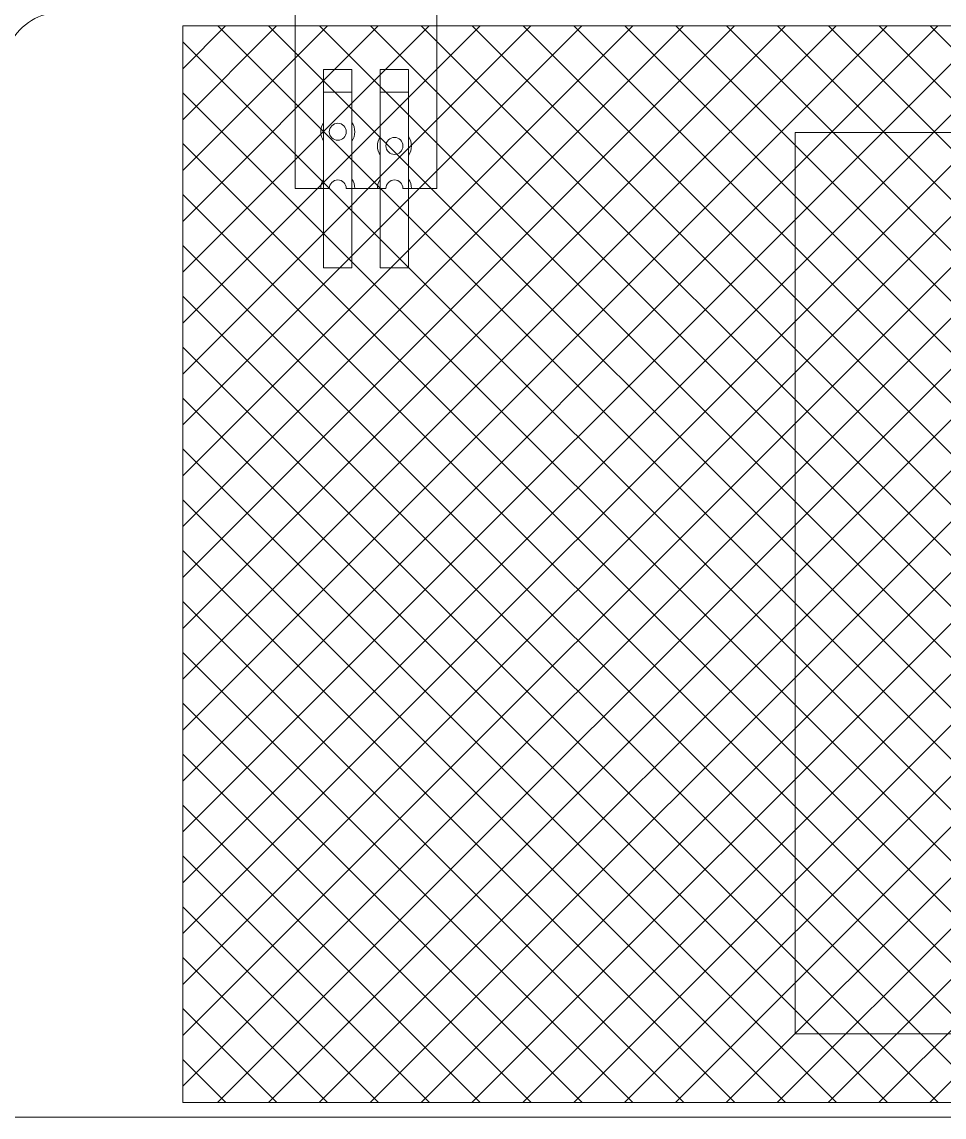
# Model space of a CAD drawing. Header units: inches. Extents: x 384 to 749, y -465 to -75.
# Drawn here: x 462.02 to 478.29, y -379.27 to -359.93 of the extents above; entities that cross this region are included whole.
import ezdxf

# ---------------------------------------------------------------- set-up
doc = ezdxf.new("R2010")
doc.units = ezdxf.units.IN
doc.header["$LTSCALE"] = 1.21
doc.header["$MEASUREMENT"] = 0
doc.layers.get('0').update_dxf_attribs({"linetype": 'CONTINUOUS'})
doc.layers.add('FPC', color=40, linetype='CONTINUOUS', lineweight=20)
doc.layers.add('标 注', color=3, linetype='CONTINUOUS')

msp = doc.modelspace()

# ---------------------------------------------------------------- hatches: boundary and pattern name
at = {"layer": '标 注', "lineweight": 5}
h = msp.add_hatch(dxfattribs=at)
h.set_pattern_fill('ANSI37', color=2, scale=0.2)
h.set_pattern_definition([(45, (-58.90207, -580.9893), (-0.4490128, 0.4490128), []), (135, (-58.90207, -580.9893), (-0.4490128, -0.4490128), [])])
h.paths.add_polyline_path([(464.859, -379.007), (464.859, -360.005), (496.859, -360.005), (496.859, -379.007)])

# ---------------------------------------------------------------- linework, layer by layer
at = {"color": 30, "linetype": 'Continuous', "lineweight": 5}
for points in [[(469.345, -354.376), (469.345, -362.873), (468.745, -362.873, 1), (468.445, -362.873), (467.745, -362.873, 1), (467.445, -362.873), (466.845, -362.873), (466.845, -354.376)], [(467.345, -361.173), (467.345, -361.708, 0.301511), (467.345, -362.039), (467.345, -362.708, 0.147477), (467.295, -362.873, -0.147477), (467.345, -362.708), (467.345, -362.039, -0.301511), (467.345, -361.708), (467.345, -361.173), (467.845, -361.173), (467.845, -361.708, -0.301511), (467.845, -362.039), (467.845, -362.708, -0.147477), (467.895, -362.873, 0.147477), (467.845, -362.708), (467.845, -362.039, 0.301511), (467.845, -361.708), (467.845, -361.173)], [(468.345, -361.173), (468.345, -361.958, 0.301511), (468.345, -362.289), (468.345, -362.708, 0.147477), (468.295, -362.873, -0.147477), (468.345, -362.708), (468.345, -362.289, -0.301511), (468.345, -361.958), (468.345, -361.173), (468.845, -361.173), (468.845, -361.958, -0.301511), (468.845, -362.289), (468.845, -362.708, -0.147477), (468.895, -362.873, 0.147477), (468.845, -362.708), (468.845, -362.289, 0.301511), (468.845, -361.958), (468.845, -361.173)]]:
    msp.add_lwpolyline(points, format="xyb", dxfattribs=at)
at = {"color": 2, "lineweight": 5}
for points in [[(467.345, -364.273), (467.845, -364.273), (467.845, -360.773), (467.345, -360.773)], [(468.345, -364.273), (468.845, -364.273), (468.845, -360.773), (468.345, -360.773)]]:
    msp.add_lwpolyline(points, close=True, dxfattribs=at)
at = {"color": 30, "linetype": 'Continuous', "lineweight": 5}
for centre in [(467.595, -361.873), (467.595, -361.873), (468.595, -362.123), (468.595, -362.123)]:
    msp.add_circle(centre, 0.15, dxfattribs=at)
at = {"layer": 'FPC', "color": 0, "lineweight": 5}
msp.add_lwpolyline([(495.318, -377.798), (475.666, -377.798), (475.666, -361.886), (495.318, -361.886)], close=True, dxfattribs=at)
at = {"layer": '标 注', "color": 30, "lineweight": 5}
msp.add_line((497.545, -379.266), (462.106, -379.266), dxfattribs=at)
msp.add_lwpolyline([(497.545, -379.266), (429.583, -379.266, -0.414214), (429.383, -379.066), (429.383, -363.966, -0.414214), (429.583, -363.766), (459.374, -363.766, 0.277102), (460.256, -363.236), (461.824, -360.294, -0.277102), (462.706, -359.764), (469.645, -359.764, 0.414214), (470.145, -359.264), (470.145, -352.006), (498.045, -352.006), (498.045, -378.766, -0.414214)], format="xyb", close=True, dxfattribs=at)
at = {"layer": '标 注', "color": 2, "lineweight": 5}
msp.add_lwpolyline([(464.859, -379.007), (464.859, -360.005), (496.859, -360.005), (496.859, -379.007)], close=True, dxfattribs=at)

doc.saveas('drawing.dxf')
